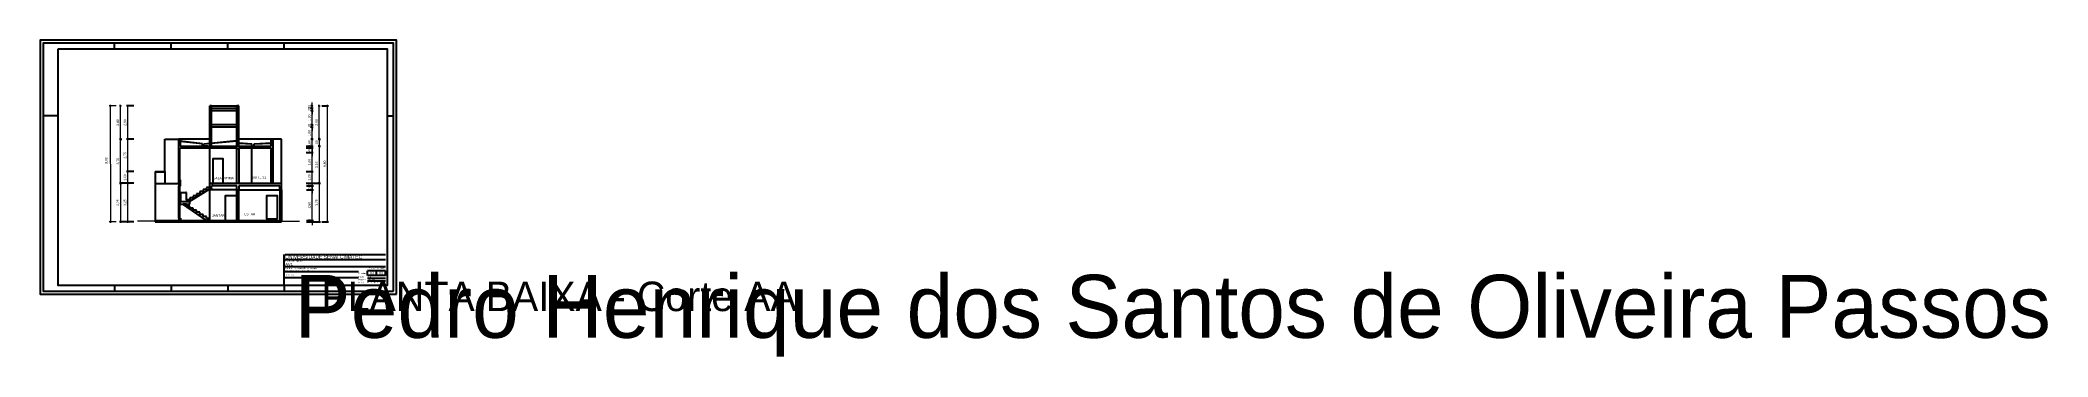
# Model space of a CAD drawing. Header units: metres. Extents: x -202116 to 907, y 13 to 978226.
# Drawn here: x -26.9 to 143.3, y 13.4 to 40.2 of the extents above; entities outside this region: 2.
import ezdxf
from ezdxf.enums import TextEntityAlignment as Align

# ---------------------------------------------------------------- set-up
doc = ezdxf.new("R2018")
doc.units = ezdxf.units.M
doc.header["$LTSCALE"] = 0.25
doc.linetypes.add('HIDDEN', pattern=[9.525, 6.35, -3.175])
doc.layers.add('0_MRG_AUX', color=7, linetype='Continuous', true_color=0xecbcd1, plot=False)
doc.layers.add('CAR_0', color=7, linetype='Continuous', true_color=0xff6b00, plot=False)
for name, color, linetype in [('ARQ_ALV CT', 5, 'Continuous'), ('ARQ_ALV VS', 2, 'Continuous'), ('ARQ_CONC CT', 6, 'Continuous'), ('ARQ_DIV', 3, 'Continuous'), ('ARQ_ESQ CT', 30, 'Continuous'), ('ARQ_ESQ VS', 2, 'Continuous'), ('ARQ_METAL CT', 2, 'Continuous'), ('ARQ_MOB 01', 1, 'Continuous'), ('ARQ_PROJ INF', 1, 'HIDDEN'), ('ARQ_SIMB 01', 1, 'Continuous'), ('ARQ_TXT 01', 1, 'Continuous'), ('CAR_LINHAS_CINZA', 8, 'Continuous'), ('CAR_LINHAS_DESTAQUE', 3, 'Continuous'), ('CAR_TEXTO_CINZA', 8, 'Continuous'), ('CAR_TEXTO_PRETO', 1, 'Continuous'), ('MRG_EXTERNA', 1, 'Continuous'), ('MRG_INTERNA', 2, 'Continuous')]:
    doc.layers.add(name, color=color, linetype=linetype)
doc.layers.add('ARQ_CINZA 02', color=251, linetype='Continuous', lineweight=9)
doc.layers.add('ARQ_COTA_AZUL', color=5, linetype='Continuous', lineweight=20, true_color=0x0000ff)
doc.styles.add('Annot_2.0mm', font='arial.ttf', dxfattribs={"height": 2})
doc.styles.add('Arial', font='arial.ttf')
doc.styles.add('cota', font='arial.ttf')
doc.styles.get("Standard").update_dxf_attribs({"font": 'arial.ttf'})
doc.dimstyles.new('Info 01 - annot', dxfattribs={"dimtxt": 2, "dimasz": 3, "dimexe": 1, "dimexo": 1, "dimgap": 1, "dimtad": 1, "dimzin": 4, "dimtxsty": 'cota', "dimblk": 'DOTSMALL', "dimcen": 2, "dimdle": 1, "dimclrd": 256, "dimclre": 256, "dimclrt": 1, "dimazin": 2, "dimtfac": 0.09, "dimtix": 1, "dimtmove": 2, "dimatfit": 2, "dimfxl": 5, "dimfxlon": 1, "dimtolj": 1, "dimtzin": 4, "dimlwd": -1, "dimarcsym": 1})

# ---------------------------------------------------------------- blocks, each defined once
blk = doc.blocks.new('FORMATO_A2mmD')
at = {"layer": '0_MRG_AUX'}
blk.add_lwpolyline([(5, -5), (5, 425), (-599, 425), (-599, -5)], close=True, dxfattribs=at)
at = {"layer": 'MRG_EXTERNA'}
blk.add_lwpolyline([(0, 0), (0, 420), (-594, 420), (-594, 0)], close=True, dxfattribs=at)
at = {"layer": 'MRG_INTERNA'}
for p, q in [((-473, 410), (-473, 420)), ((-377, 410), (-377, 420)), ((-377, 410), (-377, 420)), ((-281, 410), (-281, 420)), ((-185, 410), (-185, 420)), ((-185, 410), (-185, 420)), ((-569, 297), (-594, 297)), ((-10, 297), (0, 297)), ((-473, 10), (-473, 0)), ((-377, 10), (-377, 0)), ((-377, 10), (-377, 0)), ((-281, 10), (-281, 0)), ((-185, 10), (-185, 0)), ((-185, 10), (-185, 0))]:
    blk.add_line(p, q, dxfattribs=at)
blk.add_lwpolyline([(-569, 410), (-569, 10), (-10, 10), (-10, 410)], close=True, dxfattribs=at)
blk = doc.blocks.new('carimbo')
at = {"layer": 'CAR_0'}
for p, q in [((-0.175, 0), (-0.175, 0.0522)), ((0, 0), (0, 0.0522)), ((-0.175, 0), (0, 0))]:
    blk.add_line(p, q, dxfattribs=at)
at = {"layer": 'CAR_LINHAS_CINZA'}
for p, q in [((-0.1734, 0.0522), (-0.0033, 0.0522)), ((-0.1734, 0.0437), (-0.0033, 0.0437)), ((-0.0033, 0.031), (-0.1734, 0.031)), ((-0.0494, 0.0227), (-0.1734, 0.0227)), ((-0.0494, 0.0125), (-0.1734, 0.0125))]:
    blk.add_line(p, q, dxfattribs=at)
at = {"layer": 'CAR_LINHAS_DESTAQUE'}
for p, q in [((-0.0033, 0.0244), (-0.034, 0.0244)), ((-0.034, 0.0167), (-0.034, 0.0244)), ((-0.0033, 0.0167), (-0.034, 0.0167)), ((-0.0186, 0.0167), (-0.0186, 0.0244)), ((-0.0033, 0.0167), (-0.0033, 0.0244))]:
    blk.add_line(p, q, dxfattribs=at)
at = {"layer": 'CAR_TEXTO_CINZA'}
for p, q in [((-0.0033, 0.0117), (-0.034, 0.0117)), ((-0.0033, 0.0069), (-0.034, 0.0069))]:
    blk.add_line(p, q, dxfattribs=at)
at = {"layer": 'CAR_TEXTO_CINZA', "style": 'Arial'}
for s, height, p in [('Disciplina:', 0.002, (-0.1734, 0.0275)), ('Docente(s):', 0.002, (-0.1734, 0.024)), ('Prancha: ', 0.0022, (-0.049, 0.0192)), ('Escala:', 0.0022, (-0.049, 0.0132)), ('Emissão:', 0.0022, (-0.049, 0.0082)), ('Revisão: ', 0.0022, (-0.049, 0.0036)), ('Ano/Semestre:', 0.002, (-0.0317, 0.028)), ('Data:', 0.0022, (-0.027, 0.0036))]:
    blk.add_text(s, height=height, dxfattribs=at).set_placement(p)
blk.add_text('Discente(s):', height=0.002, dxfattribs=at).set_placement((-0.173, 0.0176), align=Align.MIDDLE_LEFT)
at = {"layer": 'CAR_TEXTO_CINZA', "style": 'Arial', "flags": 8}
blk.add_attdef('FASE', (-0.1734, 0.04), '', height=0.002, dxfattribs=at)
blk.add_attdef('A/S', text='', height=0.002, dxfattribs=at).set_placement((-0.0033, 0.0278), align=Align.RIGHT)
at = {"layer": 'CAR_TEXTO_PRETO', "lineweight": 30, "flags": 104}
blk.add_attdef('TITULO_01', text='', height=0.003, dxfattribs=at).set_placement((-0.1122, 0.0062), align=Align.MIDDLE_CENTER)
at = {"layer": 'CAR_TEXTO_PRETO', "linetype": 'Continuous', "style": 'Arial', "flags": 8}
for tag, p, height in [('NOME', (-0.1734, 0.033), 0.005), ('IES-CURSO', (-0.1734, 0.045), 0.006)]:
    blk.add_attdef(tag, p, '', height=height, dxfattribs=at)
at = {"layer": 'CAR_TEXTO_PRETO', "style": 'Arial', "flags": 8}
for tag, p in [('DOCENTE', (-0.1579, 0.024)), ('DISCIPLINA', (-0.1578, 0.0275)), ('REVN', (-0.0356, 0.0038)), ('DATAEMISSÃO', (-0.0334, 0.0082))]:
    blk.add_attdef(tag, p, '', height=0.002, dxfattribs=at)
at = {"layer": 'CAR_TEXTO_PRETO', "lineweight": 30, "flags": 104}
blk.add_attdef('DISCENTE', text='', height=0.002, dxfattribs=at).set_placement((-0.1576, 0.0176), align=Align.MIDDLE_LEFT)
at = {"layer": 'CAR_TEXTO_PRETO', "style": 'Arial'}
blk.add_attdef('ESCALA', (-0.0335, 0.0129), '', height=0.002, dxfattribs=at)
at = {"layer": 'CAR_TEXTO_PRETO', "style": 'Arial', "flags": 8}
for tag, p in [('NUM', (-0.0263, 0.0205)), ('TOT', (-0.011, 0.0205))]:
    blk.add_attdef(tag, text='', height=0.0045, dxfattribs=at).set_placement(p, align=Align.MIDDLE_CENTER)
blk.add_attdef('REVDATA', text='', height=0.002, dxfattribs=at).set_placement((-0.0034, 0.0037), align=Align.RIGHT)
blk = doc.blocks.new('_DotSmall')
at = {"color": 0, "linetype": 'ByBlock', "const_width": 0.5}
blk.add_lwpolyline([(-0.0625, 0, 1), (0.0625, 0, 1)], format="xyb", close=True, dxfattribs=at)
blk = doc.blocks.new('*D87')
at = {"layer": 'ARQ_COTA_AZUL', "lineweight": -2, "transparency": 16777216}
for p, q in [((-4.31, 24.94), (-3.71, 24.94)), ((-4.31, 24.84), (-3.71, 24.84))]:
    blk.add_line(p, q, dxfattribs=at)
at = {"layer": 'ARQ_COTA_AZUL', "transparency": 16777216}
for p, q in [((-3.81, 24.94), (-3.81, 25.24)), ((-3.81, 24.84), (-3.81, 24.94)), ((-3.81, 24.84), (-3.81, 24.54))]:
    blk.add_line(p, q, dxfattribs=at)
at = {"layer": 'ARQ_COTA_AZUL', "transparency": 16777216, "xscale": 0.3, "yscale": 0.3, "zscale": 0.3}
for p, rotation in [((-3.81, 24.94), 270), ((-3.81, 24.84), 90)]:
    blk.add_blockref('_DotSmall', p, dxfattribs=dict(at, rotation=rotation))
at = {"layer": 'ARQ_COTA_AZUL', "color": 1, "transparency": 16777216, "insert": (-4.03, 24.89), "char_height": 0.2, "attachment_point": 5, "rotation": 90, "style": 'cota'}
blk.add_mtext('\\A1;,10', dxfattribs=at)
blk = doc.blocks.new('*D88')
at = {"layer": 'ARQ_COTA_AZUL', "lineweight": -2, "transparency": 16777216}
for p, q in [((-4.31, 27.54), (-3.71, 27.54)), ((-4.31, 24.94), (-3.71, 24.94))]:
    blk.add_line(p, q, dxfattribs=at)
at = {"layer": 'ARQ_COTA_AZUL', "transparency": 16777216}
blk.add_line((-3.81, 24.84), (-3.81, 27.64), dxfattribs=at)
at = {"layer": 'ARQ_COTA_AZUL', "transparency": 16777216, "xscale": 0.3, "yscale": 0.3, "zscale": 0.3}
for p, rotation in [((-3.81, 27.54), 90), ((-3.81, 24.94), 270)]:
    blk.add_blockref('_DotSmall', p, dxfattribs=dict(at, rotation=rotation))
at = {"layer": 'ARQ_COTA_AZUL', "color": 1, "transparency": 16777216, "insert": (-4.04, 26.24), "char_height": 0.2, "attachment_point": 5, "rotation": 90, "style": 'cota'}
blk.add_mtext('\\A1;2,60', dxfattribs=at)
blk = doc.blocks.new('*D90')
at = {"layer": 'ARQ_COTA_AZUL', "lineweight": -2, "transparency": 16777216}
for p, q in [((-4.32, 29.09), (-3.72, 29.09)), ((-4.32, 28.09), (-3.72, 28.09))]:
    blk.add_line(p, q, dxfattribs=at)
at = {"layer": 'ARQ_COTA_AZUL', "transparency": 16777216}
blk.add_line((-3.82, 27.99), (-3.82, 29.19), dxfattribs=at)
at = {"layer": 'ARQ_COTA_AZUL', "transparency": 16777216, "xscale": 0.3, "yscale": 0.3, "zscale": 0.3}
for p, rotation in [((-3.82, 29.09), 90), ((-3.82, 28.09), 270)]:
    blk.add_blockref('_DotSmall', p, dxfattribs=dict(at, rotation=rotation))
at = {"layer": 'ARQ_COTA_AZUL', "color": 1, "transparency": 16777216, "insert": (-4.04, 28.59), "char_height": 0.2, "attachment_point": 5, "rotation": 90, "style": 'cota'}
blk.add_mtext('\\A1;1,00', dxfattribs=at)
blk = doc.blocks.new('*D97')
at = {"layer": 'ARQ_COTA_AZUL', "lineweight": -2, "transparency": 16777216}
for p, q in [((-4.31, 27.89), (-3.71, 27.89)), ((-4.31, 27.54), (-3.71, 27.54))]:
    blk.add_line(p, q, dxfattribs=at)
at = {"layer": 'ARQ_COTA_AZUL', "transparency": 16777216}
for p, q in [((-3.81, 27.89), (-3.81, 28.19)), ((-3.81, 27.54), (-3.81, 27.89)), ((-3.81, 27.54), (-3.81, 27.24))]:
    blk.add_line(p, q, dxfattribs=at)
at = {"layer": 'ARQ_COTA_AZUL', "transparency": 16777216, "xscale": 0.3, "yscale": 0.3, "zscale": 0.3}
for p, rotation in [((-3.81, 27.89), 270), ((-3.81, 27.54), 90)]:
    blk.add_blockref('_DotSmall', p, dxfattribs=dict(at, rotation=rotation))
at = {"layer": 'ARQ_COTA_AZUL', "color": 1, "transparency": 16777216, "insert": (-4.04, 27.71), "char_height": 0.2, "attachment_point": 5, "rotation": 90, "style": 'cota'}
blk.add_mtext('\\A1;,35', dxfattribs=at)
blk = doc.blocks.new('*D98')
at = {"layer": 'ARQ_COTA_AZUL', "lineweight": -2, "transparency": 16777216}
for p, q in [((-4.31, 28.09), (-3.71, 28.09)), ((-4.31, 27.89), (-3.71, 27.89))]:
    blk.add_line(p, q, dxfattribs=at)
at = {"layer": 'ARQ_COTA_AZUL', "transparency": 16777216}
for p, q in [((-3.81, 28.09), (-3.81, 28.39)), ((-3.81, 27.89), (-3.81, 28.09)), ((-3.81, 27.89), (-3.81, 27.59))]:
    blk.add_line(p, q, dxfattribs=at)
at = {"layer": 'ARQ_COTA_AZUL', "transparency": 16777216, "xscale": 0.3, "yscale": 0.3, "zscale": 0.3}
for p, rotation in [((-3.81, 28.09), 270), ((-3.81, 27.89), 90)]:
    blk.add_blockref('_DotSmall', p, dxfattribs=dict(at, rotation=rotation))
at = {"layer": 'ARQ_COTA_AZUL', "color": 1, "transparency": 16777216, "insert": (-4.04, 27.99), "char_height": 0.2, "attachment_point": 5, "rotation": 90, "style": 'cota'}
blk.add_mtext('\\A1;,20', dxfattribs=at)
blk = doc.blocks.new('*D100')
at = {"layer": 'ARQ_COTA_AZUL', "lineweight": -2, "transparency": 16777216}
for p, q in [((-4.32, 31.09), (-3.72, 31.09)), ((-4.32, 30.69), (-3.72, 30.69))]:
    blk.add_line(p, q, dxfattribs=at)
at = {"layer": 'ARQ_COTA_AZUL', "transparency": 16777216}
for p, q in [((-3.82, 31.09), (-3.82, 31.39)), ((-3.82, 30.69), (-3.82, 31.09)), ((-3.82, 30.69), (-3.82, 30.39))]:
    blk.add_line(p, q, dxfattribs=at)
at = {"layer": 'ARQ_COTA_AZUL', "transparency": 16777216, "xscale": 0.3, "yscale": 0.3, "zscale": 0.3}
for p, rotation in [((-3.82, 31.09), 270), ((-3.82, 30.69), 90)]:
    blk.add_blockref('_DotSmall', p, dxfattribs=dict(at, rotation=rotation))
at = {"layer": 'ARQ_COTA_AZUL', "color": 1, "transparency": 16777216, "insert": (-4.04, 30.89), "char_height": 0.2, "attachment_point": 5, "rotation": 90, "style": 'cota'}
blk.add_mtext('\\A1;,40', dxfattribs=at)
blk = doc.blocks.new('*D101')
at = {"layer": 'ARQ_COTA_AZUL', "lineweight": -2, "transparency": 16777216}
for p, q in [((-4.32, 31.24), (-3.72, 31.24)), ((-4.32, 31.09), (-3.72, 31.09))]:
    blk.add_line(p, q, dxfattribs=at)
at = {"layer": 'ARQ_COTA_AZUL', "transparency": 16777216}
for p, q in [((-3.82, 31.24), (-3.82, 31.54)), ((-3.82, 31.09), (-3.82, 31.24)), ((-3.82, 31.09), (-3.82, 30.79))]:
    blk.add_line(p, q, dxfattribs=at)
at = {"layer": 'ARQ_COTA_AZUL', "transparency": 16777216, "xscale": 0.3, "yscale": 0.3, "zscale": 0.3}
for p, rotation in [((-3.82, 31.24), 270), ((-3.82, 31.09), 90)]:
    blk.add_blockref('_DotSmall', p, dxfattribs=dict(at, rotation=rotation))
at = {"layer": 'ARQ_COTA_AZUL', "color": 1, "transparency": 16777216, "insert": (-4.04, 31.16), "char_height": 0.2, "attachment_point": 5, "rotation": 90, "style": 'cota'}
blk.add_mtext('\\A1;,15', dxfattribs=at)
blk = doc.blocks.new('*D103')
at = {"layer": 'ARQ_COTA_AZUL', "lineweight": -2, "transparency": 16777216}
for p, q in [((-4.32, 30.69), (-3.72, 30.69)), ((-4.32, 29.09), (-3.72, 29.09))]:
    blk.add_line(p, q, dxfattribs=at)
at = {"layer": 'ARQ_COTA_AZUL', "transparency": 16777216}
blk.add_line((-3.82, 28.99), (-3.82, 30.79), dxfattribs=at)
at = {"layer": 'ARQ_COTA_AZUL', "transparency": 16777216, "xscale": 0.3, "yscale": 0.3, "zscale": 0.3}
for p, rotation in [((-3.82, 30.69), 90), ((-3.82, 29.09), 270)]:
    blk.add_blockref('_DotSmall', p, dxfattribs=dict(at, rotation=rotation))
at = {"layer": 'ARQ_COTA_AZUL', "color": 1, "transparency": 16777216, "insert": (-4.04, 29.89), "char_height": 0.2, "attachment_point": 5, "rotation": 90, "style": 'cota'}
blk.add_mtext('\\A1;1,60', dxfattribs=at)
blk = doc.blocks.new('*D104')
at = {"layer": 'ARQ_COTA_AZUL', "lineweight": -2, "transparency": 16777216}
for p, q in [((-3.7, 28.09), (-3.1, 28.09)), ((-3.7, 24.84), (-3.1, 24.84))]:
    blk.add_line(p, q, dxfattribs=at)
at = {"layer": 'ARQ_COTA_AZUL', "transparency": 16777216}
blk.add_line((-3.2, 24.74), (-3.2, 28.19), dxfattribs=at)
at = {"layer": 'ARQ_COTA_AZUL', "transparency": 16777216, "xscale": 0.3, "yscale": 0.3, "zscale": 0.3}
for p, rotation in [((-3.2, 28.09), 90), ((-3.2, 24.84), 270)]:
    blk.add_blockref('_DotSmall', p, dxfattribs=dict(at, rotation=rotation))
at = {"layer": 'ARQ_COTA_AZUL', "color": 1, "transparency": 16777216, "insert": (-3.42, 26.46), "char_height": 0.2, "attachment_point": 5, "rotation": 90, "style": 'cota'}
blk.add_mtext('\\A1;3,25', dxfattribs=at)
blk = doc.blocks.new('*D105')
at = {"layer": 'ARQ_COTA_AZUL', "lineweight": -2, "transparency": 16777216}
for p, q in [((-3.2, 31.24), (-3.31, 31.24)), ((-3.2, 28.09), (-3.31, 28.09))]:
    blk.add_line(p, q, dxfattribs=at)
at = {"layer": 'ARQ_COTA_AZUL', "transparency": 16777216}
blk.add_line((-3.21, 27.99), (-3.21, 31.34), dxfattribs=at)
at = {"layer": 'ARQ_COTA_AZUL', "transparency": 16777216, "xscale": 0.3, "yscale": 0.3, "zscale": 0.3}
for p, rotation in [((-3.21, 31.24), 90), ((-3.21, 28.09), 270)]:
    blk.add_blockref('_DotSmall', p, dxfattribs=dict(at, rotation=rotation))
at = {"layer": 'ARQ_COTA_AZUL', "color": 1, "transparency": 16777216, "insert": (-3.43, 29.66), "char_height": 0.2, "attachment_point": 5, "rotation": 90, "style": 'cota'}
blk.add_mtext('\\A1;3,15', dxfattribs=at)
blk = doc.blocks.new('*D106')
at = {"layer": 'ARQ_COTA_AZUL', "transparency": 16777216}
blk.add_line((-3.21, 31.14), (-3.21, 31.94), dxfattribs=at)
at = {"layer": 'ARQ_COTA_AZUL', "lineweight": -2, "transparency": 16777216}
for p, q in [((-3.21, 31.84), (-3.11, 31.84)), ((-3.21, 31.24), (-3.11, 31.24))]:
    blk.add_line(p, q, dxfattribs=at)
at = {"layer": 'ARQ_COTA_AZUL', "transparency": 16777216, "xscale": 0.3, "yscale": 0.3, "zscale": 0.3}
for p, rotation in [((-3.21, 31.84), 90), ((-3.21, 31.24), 270)]:
    blk.add_blockref('_DotSmall', p, dxfattribs=dict(at, rotation=rotation))
at = {"layer": 'ARQ_COTA_AZUL', "color": 1, "transparency": 16777216, "insert": (-3.43, 31.54), "char_height": 0.2, "attachment_point": 5, "rotation": 90, "style": 'cota'}
blk.add_mtext('\\A1;,60', dxfattribs=at)
blk = doc.blocks.new('*D107')
at = {"layer": 'ARQ_COTA_AZUL', "lineweight": -2, "transparency": 16777216}
for p, q in [((-3.21, 34.64), (-3.32, 34.64)), ((-3.21, 31.84), (-3.32, 31.84))]:
    blk.add_line(p, q, dxfattribs=at)
at = {"layer": 'ARQ_COTA_AZUL', "transparency": 16777216}
blk.add_line((-3.22, 31.74), (-3.22, 34.74), dxfattribs=at)
at = {"layer": 'ARQ_COTA_AZUL', "transparency": 16777216, "xscale": 0.3, "yscale": 0.3, "zscale": 0.3}
for p, rotation in [((-3.22, 34.64), 90), ((-3.22, 31.84), 270)]:
    blk.add_blockref('_DotSmall', p, dxfattribs=dict(at, rotation=rotation))
at = {"layer": 'ARQ_COTA_AZUL', "color": 1, "transparency": 16777216, "insert": (-3.44, 33.24), "char_height": 0.2, "attachment_point": 5, "rotation": 90, "style": 'cota'}
blk.add_mtext('\\A1;2,80', dxfattribs=at)
blk = doc.blocks.new('*D110')
at = {"layer": 'ARQ_COTA_AZUL', "transparency": 16777216}
blk.add_line((-3.82, 31.14), (-3.82, 31.94), dxfattribs=at)
at = {"layer": 'ARQ_COTA_AZUL', "lineweight": -2, "transparency": 16777216}
for p, q in [((-3.82, 31.84), (-3.72, 31.84)), ((-3.82, 31.24), (-3.72, 31.24))]:
    blk.add_line(p, q, dxfattribs=at)
at = {"layer": 'ARQ_COTA_AZUL', "transparency": 16777216, "xscale": 0.3, "yscale": 0.3, "zscale": 0.3}
for p, rotation in [((-3.82, 31.84), 90), ((-3.82, 31.24), 270)]:
    blk.add_blockref('_DotSmall', p, dxfattribs=dict(at, rotation=rotation))
at = {"layer": 'ARQ_COTA_AZUL', "color": 1, "transparency": 16777216, "insert": (-4.04, 31.54), "char_height": 0.2, "attachment_point": 5, "rotation": 90, "style": 'cota'}
blk.add_mtext('\\A1;,60', dxfattribs=at)
blk = doc.blocks.new('*D111')
at = {"layer": 'ARQ_COTA_AZUL', "lineweight": -2, "transparency": 16777216}
for p, q in [((-3.82, 32.84), (-3.92, 32.84)), ((-3.82, 31.84), (-3.92, 31.84))]:
    blk.add_line(p, q, dxfattribs=at)
at = {"layer": 'ARQ_COTA_AZUL', "transparency": 16777216}
blk.add_line((-3.82, 31.74), (-3.82, 32.94), dxfattribs=at)
at = {"layer": 'ARQ_COTA_AZUL', "transparency": 16777216, "xscale": 0.3, "yscale": 0.3, "zscale": 0.3}
for p, rotation in [((-3.82, 32.84), 90), ((-3.82, 31.84), 270)]:
    blk.add_blockref('_DotSmall', p, dxfattribs=dict(at, rotation=rotation))
at = {"layer": 'ARQ_COTA_AZUL', "color": 1, "transparency": 16777216, "insert": (-4.04, 32.34), "char_height": 0.2, "attachment_point": 5, "rotation": 90, "style": 'cota'}
blk.add_mtext('\\A1;1,00', dxfattribs=at)
blk = doc.blocks.new('*D112')
at = {"layer": 'ARQ_COTA_AZUL', "transparency": 16777216}
for p, q in [((-3.82, 33.04), (-3.82, 33.34)), ((-3.82, 32.84), (-3.82, 33.04)), ((-3.82, 32.84), (-3.82, 32.54))]:
    blk.add_line(p, q, dxfattribs=at)
at = {"layer": 'ARQ_COTA_AZUL', "lineweight": -2, "transparency": 16777216}
for p, q in [((-3.82, 33.04), (-3.72, 33.04)), ((-3.82, 32.84), (-3.72, 32.84))]:
    blk.add_line(p, q, dxfattribs=at)
at = {"layer": 'ARQ_COTA_AZUL', "transparency": 16777216, "xscale": 0.3, "yscale": 0.3, "zscale": 0.3}
for p, rotation in [((-3.82, 33.04), 270), ((-3.82, 32.84), 90)]:
    blk.add_blockref('_DotSmall', p, dxfattribs=dict(at, rotation=rotation))
at = {"layer": 'ARQ_COTA_AZUL', "color": 1, "transparency": 16777216, "insert": (-4.04, 32.94), "char_height": 0.2, "attachment_point": 5, "rotation": 90, "style": 'cota'}
blk.add_mtext('\\A1;,20', dxfattribs=at)
blk = doc.blocks.new('*D113')
at = {"layer": 'ARQ_COTA_AZUL', "lineweight": -2, "transparency": 16777216}
for p, q in [((-3.82, 34.24), (-3.92, 34.24)), ((-3.82, 33.04), (-3.92, 33.04))]:
    blk.add_line(p, q, dxfattribs=at)
at = {"layer": 'ARQ_COTA_AZUL', "transparency": 16777216}
blk.add_line((-3.82, 32.94), (-3.82, 34.34), dxfattribs=at)
at = {"layer": 'ARQ_COTA_AZUL', "transparency": 16777216, "xscale": 0.3, "yscale": 0.3, "zscale": 0.3}
for p, rotation in [((-3.82, 34.24), 90), ((-3.82, 33.04), 270)]:
    blk.add_blockref('_DotSmall', p, dxfattribs=dict(at, rotation=rotation))
at = {"layer": 'ARQ_COTA_AZUL', "color": 1, "transparency": 16777216, "insert": (-4.04, 33.64), "char_height": 0.2, "attachment_point": 5, "rotation": 90, "style": 'cota'}
blk.add_mtext('\\A1;1,20', dxfattribs=at)
blk = doc.blocks.new('*D114')
at = {"layer": 'ARQ_COTA_AZUL', "transparency": 16777216}
for p, q in [((-3.82, 34.44), (-3.82, 34.74)), ((-3.82, 34.24), (-3.82, 34.44)), ((-3.82, 34.24), (-3.82, 33.94))]:
    blk.add_line(p, q, dxfattribs=at)
at = {"layer": 'ARQ_COTA_AZUL', "lineweight": -2, "transparency": 16777216}
for p, q in [((-3.82, 34.44), (-3.72, 34.44)), ((-3.82, 34.24), (-3.72, 34.24))]:
    blk.add_line(p, q, dxfattribs=at)
at = {"layer": 'ARQ_COTA_AZUL', "transparency": 16777216, "xscale": 0.3, "yscale": 0.3, "zscale": 0.3}
for p, rotation in [((-3.82, 34.44), 270), ((-3.82, 34.24), 90)]:
    blk.add_blockref('_DotSmall', p, dxfattribs=dict(at, rotation=rotation))
at = {"layer": 'ARQ_COTA_AZUL', "color": 1, "transparency": 16777216, "insert": (-4.04, 34.34), "char_height": 0.2, "attachment_point": 5, "rotation": 90, "style": 'cota'}
blk.add_mtext('\\A1;,20', dxfattribs=at)
blk = doc.blocks.new('*D115')
at = {"layer": 'ARQ_COTA_AZUL', "lineweight": -2, "transparency": 16777216}
for p, q in [((-3.82, 34.64), (-3.92, 34.64)), ((-3.82, 34.44), (-3.92, 34.44))]:
    blk.add_line(p, q, dxfattribs=at)
at = {"layer": 'ARQ_COTA_AZUL', "transparency": 16777216}
for p, q in [((-3.82, 34.64), (-3.82, 34.94)), ((-3.82, 34.44), (-3.82, 34.64)), ((-3.82, 34.44), (-3.82, 34.14))]:
    blk.add_line(p, q, dxfattribs=at)
at = {"layer": 'ARQ_COTA_AZUL', "transparency": 16777216, "xscale": 0.3, "yscale": 0.3, "zscale": 0.3}
for p, rotation in [((-3.82, 34.64), 270), ((-3.82, 34.44), 90)]:
    blk.add_blockref('_DotSmall', p, dxfattribs=dict(at, rotation=rotation))
at = {"layer": 'ARQ_COTA_AZUL', "color": 1, "transparency": 16777216, "insert": (-4.04, 34.54), "char_height": 0.2, "attachment_point": 5, "rotation": 90, "style": 'cota'}
blk.add_mtext('\\A1;,20', dxfattribs=at)
blk = doc.blocks.new('*D116')
at = {"layer": 'ARQ_COTA_AZUL', "lineweight": -2, "transparency": 16777216}
for p, q in [((-3, 34.64), (-2.42, 34.64)), ((-3, 24.84), (-2.42, 24.84))]:
    blk.add_line(p, q, dxfattribs=at)
at = {"layer": 'ARQ_COTA_AZUL', "transparency": 16777216}
blk.add_line((-2.52, 24.74), (-2.52, 34.74), dxfattribs=at)
at = {"layer": 'ARQ_COTA_AZUL', "transparency": 16777216, "xscale": 0.3, "yscale": 0.3, "zscale": 0.3}
for p, rotation in [((-2.52, 34.64), 90), ((-2.52, 24.84), 270)]:
    blk.add_blockref('_DotSmall', p, dxfattribs=dict(at, rotation=rotation))
at = {"layer": 'ARQ_COTA_AZUL', "color": 1, "transparency": 16777216, "insert": (-2.74, 29.74), "char_height": 0.2, "attachment_point": 5, "rotation": 90, "style": 'cota'}
blk.add_mtext('\\A1;9,80', dxfattribs=at)
blk = doc.blocks.new('*D117')
at = {"layer": 'ARQ_COTA_AZUL', "lineweight": -2, "transparency": 16777216}
for p, q in [((-18.95, 28.09), (-19.55, 28.09)), ((-18.95, 24.84), (-19.55, 24.84))]:
    blk.add_line(p, q, dxfattribs=at)
at = {"layer": 'ARQ_COTA_AZUL', "transparency": 16777216}
blk.add_line((-19.45, 24.74), (-19.45, 28.19), dxfattribs=at)
at = {"layer": 'ARQ_COTA_AZUL', "transparency": 16777216, "xscale": 0.3, "yscale": 0.3, "zscale": 0.3}
for p, rotation in [((-19.45, 28.09), 90), ((-19.45, 24.84), 270)]:
    blk.add_blockref('_DotSmall', p, dxfattribs=dict(at, rotation=rotation))
at = {"layer": 'ARQ_COTA_AZUL', "color": 1, "transparency": 16777216, "insert": (-19.67, 26.46), "char_height": 0.2, "attachment_point": 5, "rotation": 90, "style": 'cota'}
blk.add_mtext('\\A1;3,25', dxfattribs=at)
blk = doc.blocks.new('*D118')
at = {"layer": 'ARQ_COTA_AZUL', "lineweight": -2, "transparency": 16777216}
for p, q in [((-19.55, 28.09), (-20.15, 28.09)), ((-19.55, 24.84), (-20.15, 24.84))]:
    blk.add_line(p, q, dxfattribs=at)
at = {"layer": 'ARQ_COTA_AZUL', "transparency": 16777216}
blk.add_line((-20.05, 24.74), (-20.05, 28.19), dxfattribs=at)
at = {"layer": 'ARQ_COTA_AZUL', "transparency": 16777216, "xscale": 0.3, "yscale": 0.3, "zscale": 0.3}
for p, rotation in [((-20.05, 28.09), 90), ((-20.05, 24.84), 270)]:
    blk.add_blockref('_DotSmall', p, dxfattribs=dict(at, rotation=rotation))
at = {"layer": 'ARQ_COTA_AZUL', "color": 1, "transparency": 16777216, "insert": (-20.27, 26.46), "char_height": 0.2, "attachment_point": 5, "rotation": 90, "style": 'cota'}
blk.add_mtext('\\A1;3,25', dxfattribs=at)
blk = doc.blocks.new('*D119')
at = {"layer": 'ARQ_COTA_AZUL', "lineweight": -2, "transparency": 16777216}
for p, q in [((-18.95, 29.09), (-19.55, 29.09)), ((-18.95, 28.09), (-19.55, 28.09))]:
    blk.add_line(p, q, dxfattribs=at)
at = {"layer": 'ARQ_COTA_AZUL', "transparency": 16777216}
blk.add_line((-19.45, 27.99), (-19.45, 29.19), dxfattribs=at)
at = {"layer": 'ARQ_COTA_AZUL', "transparency": 16777216, "xscale": 0.3, "yscale": 0.3, "zscale": 0.3}
for p, rotation in [((-19.45, 29.09), 90), ((-19.45, 28.09), 270)]:
    blk.add_blockref('_DotSmall', p, dxfattribs=dict(at, rotation=rotation))
at = {"layer": 'ARQ_COTA_AZUL', "color": 1, "transparency": 16777216, "insert": (-19.67, 28.59), "char_height": 0.2, "attachment_point": 5, "rotation": 90, "style": 'cota'}
blk.add_mtext('\\A1;1,00', dxfattribs=at)
blk = doc.blocks.new('*D121')
at = {"layer": 'ARQ_COTA_AZUL', "lineweight": -2, "transparency": 16777216}
for p, q in [((-18.95, 31.84), (-19.55, 31.84)), ((-18.95, 29.09), (-19.55, 29.09))]:
    blk.add_line(p, q, dxfattribs=at)
at = {"layer": 'ARQ_COTA_AZUL', "transparency": 16777216}
blk.add_line((-19.45, 28.99), (-19.45, 31.94), dxfattribs=at)
at = {"layer": 'ARQ_COTA_AZUL', "transparency": 16777216, "xscale": 0.3, "yscale": 0.3, "zscale": 0.3}
for p, rotation in [((-19.45, 31.84), 90), ((-19.45, 29.09), 270)]:
    blk.add_blockref('_DotSmall', p, dxfattribs=dict(at, rotation=rotation))
at = {"layer": 'ARQ_COTA_AZUL', "color": 1, "transparency": 16777216, "insert": (-19.67, 30.46), "char_height": 0.2, "attachment_point": 5, "rotation": 90, "style": 'cota'}
blk.add_mtext('\\A1;2,75', dxfattribs=at)
blk = doc.blocks.new('*D122')
at = {"layer": 'ARQ_COTA_AZUL', "lineweight": -2, "transparency": 16777216}
for p, q in [((-18.95, 34.64), (-19.55, 34.64)), ((-18.95, 31.84), (-19.55, 31.84))]:
    blk.add_line(p, q, dxfattribs=at)
at = {"layer": 'ARQ_COTA_AZUL', "transparency": 16777216}
blk.add_line((-19.45, 31.74), (-19.45, 34.74), dxfattribs=at)
at = {"layer": 'ARQ_COTA_AZUL', "transparency": 16777216, "xscale": 0.3, "yscale": 0.3, "zscale": 0.3}
for p, rotation in [((-19.45, 34.64), 90), ((-19.45, 31.84), 270)]:
    blk.add_blockref('_DotSmall', p, dxfattribs=dict(at, rotation=rotation))
at = {"layer": 'ARQ_COTA_AZUL', "color": 1, "transparency": 16777216, "insert": (-19.67, 33.24), "char_height": 0.2, "attachment_point": 5, "rotation": 90, "style": 'cota'}
blk.add_mtext('\\A1;2,80', dxfattribs=at)
blk = doc.blocks.new('*D123')
at = {"layer": 'ARQ_COTA_AZUL', "transparency": 16777216}
blk.add_line((-20.06, 27.99), (-20.06, 31.94), dxfattribs=at)
at = {"layer": 'ARQ_COTA_AZUL', "lineweight": -2, "transparency": 16777216}
for p, q in [((-20.06, 31.84), (-19.96, 31.84)), ((-20.06, 28.09), (-19.96, 28.09))]:
    blk.add_line(p, q, dxfattribs=at)
at = {"layer": 'ARQ_COTA_AZUL', "transparency": 16777216, "xscale": 0.3, "yscale": 0.3, "zscale": 0.3}
for p, rotation in [((-20.06, 31.84), 90), ((-20.06, 28.09), 270)]:
    blk.add_blockref('_DotSmall', p, dxfattribs=dict(at, rotation=rotation))
at = {"layer": 'ARQ_COTA_AZUL', "color": 1, "transparency": 16777216, "insert": (-20.28, 29.96), "char_height": 0.2, "attachment_point": 5, "rotation": 90, "style": 'cota'}
blk.add_mtext('\\A1;3,75', dxfattribs=at)
blk = doc.blocks.new('*D124')
at = {"layer": 'ARQ_COTA_AZUL', "lineweight": -2, "transparency": 16777216}
for p, q in [((-20.06, 34.64), (-20.16, 34.64)), ((-20.06, 31.84), (-20.16, 31.84))]:
    blk.add_line(p, q, dxfattribs=at)
at = {"layer": 'ARQ_COTA_AZUL', "transparency": 16777216}
blk.add_line((-20.06, 31.74), (-20.06, 34.74), dxfattribs=at)
at = {"layer": 'ARQ_COTA_AZUL', "transparency": 16777216, "xscale": 0.3, "yscale": 0.3, "zscale": 0.3}
for p, rotation in [((-20.06, 34.64), 90), ((-20.06, 31.84), 270)]:
    blk.add_blockref('_DotSmall', p, dxfattribs=dict(at, rotation=rotation))
at = {"layer": 'ARQ_COTA_AZUL', "color": 1, "transparency": 16777216, "insert": (-20.28, 33.24), "char_height": 0.2, "attachment_point": 5, "rotation": 90, "style": 'cota'}
blk.add_mtext('\\A1;2,80', dxfattribs=at)
blk = doc.blocks.new('PIA')
at = {"layer": 'ARQ_MOB 01'}
for p, q in [((-0.00035, 0.0002), (-0.00035, -0.0002)), ((-0.00005, 0.00025), (-0.0003, 0.00025)), ((0, 0.0002), (0, -0.0002)), ((-0.00005, -0.00025), (-0.0003, -0.00025))]:
    blk.add_line(p, q, dxfattribs=at)
blk.add_circle((-0.000175, 0), 0.0000461, dxfattribs=at)
for centre, start, end in [((-0.0003, 0.0002), 90, 180), ((-0.00005, 0.0002), 0, 90), ((-0.0003, -0.0002), 180, 270), ((-0.00005, -0.0002), 270, 0)]:
    blk.add_arc(centre, 0.00005, start, end, dxfattribs=at)

msp = doc.modelspace()

# ---------------------------------------------------------------- linework, layer by layer
msp.add_line((895.662, 31.43), (907.206, 31.43))
at = {"layer": 'ARQ_ALV CT'}
for p, q in [((-12.504, 31.838), (-12.504, 34.638)), ((-12.354, 34.638), (-12.504, 34.638)), ((-12.354, 31.838), (-12.354, 34.638)), ((-10.046, 34.638), (-10.196, 34.638)), ((-10.196, 31.838), (-10.196, 34.638)), ((-10.046, 31.838), (-10.046, 34.638)), ((-12.504, 31.238), (-12.504, 31.838)), ((-12.504, 28.088), (-12.504, 31.088)), ((-12.354, 31.238), (-12.354, 31.838)), ((-10.196, 31.238), (-10.196, 31.838)), ((-10.196, 28.088), (-10.196, 31.038)), ((-10.046, 31.238), (-10.046, 31.838)), ((-10.046, 31.038), (-10.046, 28.088)), ((-8.942, 28.088), (-8.942, 31.088)), ((-17.122, 28.088), (-15.121, 28.088)), ((-17.122, 28.088), (-17.092, 28.088)), ((-17.122, 28.088), (-17.122, 24.938)), ((-12.504, 24.938), (-12.504, 27.538)), ((-10.196, 24.938), (-10.196, 27.538)), ((-10.196, 24.938), (-10.196, 27.438)), ((-10.046, 24.938), (-10.046, 27.538)), ((-6.556, 27.538), (-6.556, 24.938)), ((-6.406, 27.538), (-6.406, 24.938))]:
    msp.add_line(p, q, dxfattribs=at)
at = {"layer": 'ARQ_ALV VS'}
for p, q in [((-16.298, 29.088), (-16.298, 31.838)), ((-16.298, 31.838), (-15.121, 31.838)), ((-12.504, 31.838), (-15.121, 31.838)), ((-6.406, 31.838), (-10.046, 31.838)), ((-6.406, 28.088), (-6.406, 31.838)), ((-16.298, 29.088), (-16.298, 28.088)), ((-14.276, 26.513), (-12.504, 27.62)), ((-12.784, 24.938), (-14.781, 26.338)), ((-10.196, 24.938), (-10.196, 27.038))]:
    msp.add_line(p, q, dxfattribs=at)
for points in [[(-12.204, 28.088), (-12.204, 30.188), (-11.404, 30.188), (-11.404, 28.088)], [(-10.196, 27.038), (-11.196, 27.038), (-11.196, 24.938)]]:
    msp.add_lwpolyline(points, dxfattribs=at)
msp.add_lwpolyline([(-6.747, 25.088), (-6.747, 27.038), (-7.697, 27.038), (-7.697, 25.088)], close=True, dxfattribs=at)
at = {"layer": 'ARQ_CINZA 02'}
for points in [[(-17.122, 24.888), (-17.622, 24.888), (-18.622, 24.888)], [(-6.406, 24.888), (-5.906, 24.888), (-4.906, 24.888)]]:
    msp.add_lwpolyline(points, dxfattribs=at)
at = {"layer": 'ARQ_CONC CT'}
for p, q in [((-12.354, 34.638), (-10.196, 34.638)), ((-10.196, 34.438), (-12.354, 34.438)), ((-10.196, 34.238), (-12.354, 34.238)), ((-10.196, 33.038), (-12.354, 33.038)), ((-10.196, 32.838), (-12.354, 32.838)), ((-15.121, 31.038), (-15.121, 31.838)), ((-15.121, 31.088), (-15.121, 31.038)), ((-15.121, 31.038), (-14.977, 31.038)), ((-15.005, 31.838), (-15.005, 31.238)), ((-15.005, 31.238), (-7.287, 31.238)), ((-14.977, 31.088), (-10.196, 31.088)), ((-14.977, 31.038), (-14.977, 31.088)), ((-12.654, 31.238), (-13.004, 31.238)), ((-10.196, 31.088), (-10.196, 31.038)), ((-10.196, 31.038), (-10.046, 31.038)), ((-10.046, 31.038), (-10.046, 31.088)), ((-10.046, 31.088), (-7.287, 31.088)), ((-8.942, 31.238), (-8.742, 31.238)), ((-7.287, 31.238), (-7.287, 31.838)), ((-7.287, 31.088), (-7.287, 30.688)), ((-7.287, 30.688), (-7.137, 30.688)), ((-7.137, 30.688), (-7.137, 31.838)), ((-15.121, 28.088), (-15.121, 28.388)), ((-15.121, 28.388), (-14.975, 28.388)), ((-15.121, 28.388), (-15.121, 27.838)), ((-14.974, 27.838), (-15.121, 27.838)), ((-14.974, 27.838), (-14.975, 28.388)), ((-10.196, 28.088), (-12.504, 28.088)), ((-12.504, 27.538), (-12.504, 28.088)), ((-12.354, 27.538), (-12.504, 27.538)), ((-12.354, 28.088), (-12.204, 28.088)), ((-12.354, 27.688), (-12.354, 27.888)), ((-10.196, 27.888), (-12.354, 27.888)), ((-12.354, 27.688), (-12.354, 27.538)), ((-10.177, 28.088), (-10.196, 28.088)), ((-10.196, 27.538), (-10.196, 27.888)), ((-10.046, 27.538), (-10.196, 27.538)), ((-6.406, 28.088), (-10.177, 28.088)), ((-6.556, 27.888), (-10.046, 27.888)), ((-10.046, 27.888), (-10.046, 27.538)), ((-7.287, 28.088), (-8.942, 28.088)), ((-6.556, 27.538), (-6.556, 27.888)), ((-6.556, 27.538), (-6.406, 27.538)), ((-6.406, 27.538), (-6.406, 28.088)), ((-17.122, 24.938), (-6.556, 24.938)), ((-17.122, 24.938), (-17.122, 24.838)), ((-17.122, 24.838), (-6.406, 24.838)), ((-15.121, 25.138), (-14.971, 25.138)), ((-15.121, 25.138), (-15.121, 24.938)), ((-14.971, 25.138), (-14.971, 24.938)), ((-6.556, 24.938), (-6.406, 24.938)), ((-6.406, 24.938), (-6.406, 24.838))]:
    msp.add_line(p, q, dxfattribs=at)
at = {"layer": 'ARQ_COTA_AZUL'}
for p, q in [((-20.439, 34.637), (-21.039, 34.637)), ((-20.939, 34.737), (-20.931, 24.737)), ((-20.431, 24.837), (-21.031, 24.837))]:
    msp.add_line(p, q, dxfattribs=at)
at = {"layer": 'ARQ_DIV'}
for p, q in [((-10.196, 27.538), (-12.354, 27.538)), ((-10.046, 27.538), (-6.556, 27.538))]:
    msp.add_line(p, q, dxfattribs=at)
at = {"layer": 'ARQ_ESQ CT'}
for p, q in [((-15.061, 28.388), (-15.061, 31.038)), ((-15.031, 28.388), (-15.031, 31.038)), ((-7.227, 28.088), (-7.227, 30.688)), ((-7.197, 28.088), (-7.197, 30.688)), ((-6.406, 28.088), (-6.406, 31.838)), ((-17.122, 29.088), (-16.298, 29.088)), ((-17.122, 29.088), (-17.122, 29.068)), ((-17.122, 29.068), (-16.298, 29.068)), ((-17.092, 28.088), (-17.092, 29.068)), ((-6.426, 28.088), (-6.426, 29.076)), ((-15.061, 25.138), (-15.061, 27.838)), ((-15.031, 25.138), (-15.031, 27.838)), ((-14.964, 26.513), (-14.964, 27.313)), ((-14.964, 27.313), (-14.521, 27.313)), ((-14.464, 27.313), (-14.521, 27.313)), ((-14.464, 26.688), (-14.464, 27.313)), ((-10.196, 24.938), (-10.196, 27.438)), ((-15.031, 26.513), (-15.031, 26.338)), ((-12.504, 24.938), (-12.784, 24.938))]:
    msp.add_line(p, q, dxfattribs=at)
msp.add_circle((-6.426, 29.086), 0.01, dxfattribs=at)
at = {"layer": 'ARQ_ESQ VS'}
for p, q in [((-15.121, 28.388), (-15.121, 31.038)), ((-7.287, 28.088), (-7.287, 31.088)), ((-7.137, 28.088), (-7.137, 30.688)), ((-15.121, 25.138), (-15.121, 27.838))]:
    msp.add_line(p, q, dxfattribs=at)
at = {"layer": 'ARQ_METAL CT'}
for p, q in [((-13.105, 31.429), (-15.007, 31.639)), ((-13.104, 31.439), (-15.005, 31.649)), ((-13.104, 31.238), (-13.104, 31.439)), ((-13.004, 31.439), (-10.196, 31.705)), ((-13.004, 31.238), (-13.004, 31.439)), ((-13.003, 31.429), (-10.195, 31.695)), ((-10.046, 31.51), (-8.942, 31.438)), ((-10.046, 31.5), (-8.943, 31.428)), ((-8.942, 31.238), (-8.942, 31.438)), ((-8.742, 31.438), (-7.287, 31.51)), ((-8.742, 31.428), (-7.286, 31.5)), ((-8.742, 31.238), (-8.742, 31.438)), ((-15.031, 26.338), (-14.184, 26.338)), ((-15.024, 26.513), (-14.964, 26.513)), ((-15.024, 26.513), (-14.964, 26.513)), ((-14.184, 26.513), (-14.744, 26.513)), ((-14.184, 26.338), (-14.184, 26.513))]:
    msp.add_line(p, q, dxfattribs=at)
msp.add_lwpolyline([(-14.744, 26.513), (-15.024, 26.513)], dxfattribs=at)
at = {"layer": 'ARQ_PROJ INF'}
msp.add_line((-14.464, 26.688), (-14.464, 26.513), dxfattribs=at)
for points in [[(-13.064, 27.388), (-13.344, 27.388), (-13.344, 27.213)], [(-12.784, 27.563), (-13.064, 27.563), (-13.064, 27.388)], [(-12.504, 27.738), (-12.784, 27.738), (-12.784, 27.563)], [(-14.464, 26.163), (-14.464, 26.338), (-14.744, 26.338)], [(-14.184, 26.688), (-14.464, 26.688)], [(-14.184, 25.988), (-14.184, 26.163), (-14.464, 26.163)], [(-13.904, 26.863), (-14.184, 26.863), (-14.184, 26.688)], [(-13.904, 25.813), (-13.904, 25.988), (-14.184, 25.988)], [(-13.624, 27.038), (-13.904, 27.038), (-13.904, 26.863)], [(-13.624, 25.638), (-13.624, 25.813), (-13.904, 25.813)], [(-13.344, 27.213), (-13.624, 27.213), (-13.624, 27.038)], [(-13.344, 25.463), (-13.344, 25.638), (-13.624, 25.638)], [(-13.064, 25.288), (-13.064, 25.463), (-13.344, 25.463)], [(-12.784, 25.113), (-12.784, 25.288), (-13.064, 25.288)], [(-12.504, 24.938), (-12.504, 25.113), (-12.784, 25.113)]]:
    msp.add_lwpolyline(points, dxfattribs=at)

# ---------------------------------------------------------------- block references
at = {"layer": 'ARQ_ALV CT'}
msp.add_blockref('PIA', (-202115.724, 978226.193), dxfattribs=at)
at = {"layer": 'ARQ_ALV CT', "xscale": 0.05, "yscale": 0.05, "zscale": 0.05}
msp.add_blockref('FORMATO_A2mmD', (3.068, 18.956), dxfattribs=at)
at = {"layer": 'ARQ_COTA_AZUL', "xscale": 0.3, "yscale": 0.3, "zscale": 0.3}
for p, rotation in [((-20.939, 34.637), 90.04731228944432), ((-20.931, 24.837), 270.0473122894443)]:
    msp.add_blockref('_DotSmall', p, dxfattribs=dict(at, rotation=rotation))
at = {"layer": 'ARQ_SIMB 01'}
ref = msp.add_blockref('carimbo', (2.568, 19.456), dxfattribs=dict(at, xscale=50, yscale=50, zscale=50))
ref.add_attrib('FASE', 'ESTUDO PRELIMINAR', (-6.1, 21.456), dxfattribs={"layer": 'CAR_TEXTO_CINZA', "height": 0.1, "style": 'Arial'})
ref.add_attrib('NOME', 'AV1', (-6.1, 21.106), dxfattribs={"layer": 'CAR_TEXTO_PRETO', "linetype": 'Continuous', "height": 0.25, "style": 'Arial'})
ref.add_attrib('DISCIPLINA', 'Representação Da Construção', (-5.323, 20.831), dxfattribs={"layer": 'CAR_TEXTO_PRETO', "height": 0.1, "style": 'Arial'})
ref.add_attrib('DOCENTE', 'Fernando Ferraz Ribeiro', (-5.327, 20.656), dxfattribs={"layer": 'CAR_TEXTO_PRETO', "height": 0.1, "style": 'Arial'})
lines = msp.add_mtext('PLANTA BAIXA - Corte AA', dxfattribs={"layer": 'CAR_TEXTO_PRETO', "insert": (-3.041, 19.769), "char_height": 2.5, "attachment_point": 1})
ref.add_attrib('TITULO_01', '', (-3.041, 19.769), dxfattribs={"flags": 104}).embed_mtext(lines)
ref.add_attrib('ESCALA', '1:50', (0.894, 20.099), dxfattribs={"layer": 'CAR_TEXTO_PRETO', "height": 0.1, "style": 'Arial'})
ref.add_attrib('DATAEMISSÃO', 'SET 2026', (0.9, 19.864), dxfattribs={"layer": 'CAR_TEXTO_PRETO', "height": 0.1, "style": 'Arial'})
ref.add_attrib('NUM', '03', dxfattribs={"layer": 'CAR_TEXTO_PRETO', "height": 0.225, "style": 'Arial'}).set_placement((1.253, 20.483), align=Align.MIDDLE_CENTER)
ref.add_attrib('TOT', '03', dxfattribs={"layer": 'CAR_TEXTO_PRETO', "height": 0.225, "style": 'Arial'}).set_placement((2.02, 20.483), align=Align.MIDDLE_CENTER)
ref.add_attrib('REVN', '00', (0.786, 19.645), dxfattribs={"layer": 'CAR_TEXTO_PRETO', "height": 0.1, "style": 'Arial'})
ref.add_attrib('REVDATA', '27/09/2026', dxfattribs={"layer": 'CAR_TEXTO_PRETO', "height": 0.1, "style": 'Arial'}).set_placement((2.399, 19.639), align=Align.RIGHT)
ref.add_attrib('IES-CURSO', 'UNIVERSIDADE SENAI CIMATEC', (-6.1, 21.706), dxfattribs={"layer": 'CAR_TEXTO_PRETO', "linetype": 'Continuous', "height": 0.3, "style": 'Arial'})
ref.add_attrib('A/S', '2026.2', dxfattribs={"layer": 'CAR_TEXTO_CINZA', "height": 0.1, "style": 'Arial'}).set_placement((2.403, 20.844), align=Align.RIGHT)
lines = msp.add_mtext('Pedro Henrique dos Santos de Oliveira Passos', dxfattribs={"layer": 'CAR_TEXTO_PRETO', "insert": (-5.311, 20.337), "char_height": 5.32824, "attachment_point": 1})
ref.add_attrib('DISCENTE', '', (-5.311, 20.337), dxfattribs={"flags": 104}).embed_mtext(lines)

# ---------------------------------------------------------------- texts
at = {"layer": 'ARQ_COTA_AZUL', "color": 1, "insert": (-21.262, 30.013), "char_height": 0.2, "attachment_point": 5, "rotation": 90.04731, "style": 'cota'}
msp.add_mtext('\\A1;9,80', dxfattribs=at)
at = {"layer": 'ARQ_TXT 01', "char_height": 0.2, "attachment_point": 1, "style": 'Annot_2.0mm'}
for s, insert, width in [('SALA INTIMA', (-12.204, 28.632), 2.00865), ('SUITE 01', (-8.942, 28.694), 1.29543), ('ESTAR', (-9.575, 25.586), 1.66391), ('JANTAR', (-12.312, 25.461), 0.74772)]:
    msp.add_mtext(s, dxfattribs=dict(at, insert=insert, width=width))

# ---------------------------------------------------------------- dimensions: what is measured, and where the dimension line sits
at = {"layer": 'ARQ_COTA_AZUL'}
for base, p1, p2, picture, middle in [((-20.062, 34.638), (-19.961, 31.838), (-19.961, 34.638), '*D124', (-20.282, 33.238)), ((-19.447, 34.638), (-12.504, 31.838), (-12.504, 34.638), '*D122', (-19.667, 33.238)), ((-3.822, 34.638), (-3.722, 34.438), (-3.722, 34.638), '*D115', (-4.042, 34.538)), ((-3.822, 34.438), (-3.922, 34.238), (-3.922, 34.438), '*D114', (-4.042, 34.338)), ((-3.822, 34.238), (-3.722, 33.038), (-3.722, 34.238), '*D113', (-4.042, 33.638)), ((-3.217, 34.638), (-3.111, 31.838), (-3.111, 34.638), '*D107', (-3.437, 33.238)), ((-2.522, 34.638), (-3.104, 24.838), (-3.104, 34.638), '*D116', (-2.742, 29.738)), ((-3.822, 33.038), (-3.922, 32.838), (-3.922, 33.038), '*D112', (-4.042, 32.938)), ((-3.822, 32.838), (-3.72, 31.838), (-3.72, 32.838), '*D111', (-4.042, 32.338)), ((-20.061, 31.838), (-20.153, 28.088), (-20.153, 31.838), '*D123', (-20.281, 29.963)), ((-19.448, 31.838), (-16.298, 29.088), (-16.298, 31.838), '*D121', (-19.668, 30.463)), ((-3.82, 31.088), (-6.417, 30.688), (-6.417, 31.088), '*D100', (-4.04, 30.888)), ((-3.82, 30.688), (-5.686, 29.086), (-5.686, 30.688), '*D103', (-4.04, 29.887)), ((-3.82, 31.838), (-3.921, 31.238), (-3.921, 31.838), '*D110', (-4.04, 31.538)), ((-3.211, 31.838), (-3.311, 31.238), (-3.311, 31.838), '*D106', (-3.431, 31.538)), ((-3.211, 31.238), (-3.104, 28.088), (-3.104, 31.238), '*D105', (-3.432, 29.663)), ((-19.449, 29.088), (-17.122, 28.088), (-17.122, 29.088), '*D119', (-19.669, 28.588)), ((-3.82, 29.086), (-6.406, 28.088), (-6.406, 29.086), '*D90', (-4.04, 28.587)), ((-20.053, 28.088), (-17.122, 24.838), (-17.122, 28.088), '*D118', (-20.274, 26.463)), ((-19.449, 28.088), (-17.122, 24.838), (-17.122, 28.088), '*D117', (-19.669, 26.463)), ((-3.204, 28.088), (-6.406, 24.838), (-6.406, 28.088), '*D104', (-3.425, 26.463)), ((-3.815, 27.538), (-6.406, 24.938), (-6.406, 27.538), '*D88', (-4.035, 26.238)), ((-3.815, 28.088), (-5.856, 27.888), (-5.856, 28.088), '*D98', (-4.035, 27.988)), ((-3.815, 27.888), (-5.856, 27.538), (-5.856, 27.888), '*D97', (-4.035, 27.713)), ((-3.811, 24.938), (-6.406, 24.838), (-6.406, 24.938), '*D87', (-4.031, 24.888))]:
    dim = msp.add_linear_dim(base=base, p1=p1, p2=p2, angle=90, dimstyle='Info 01 - annot', dxfattribs=at)
    dim.commit()
    dim.dimension.update_dxf_attribs({"geometry": picture, "text_midpoint": middle})
dim = msp.add_aligned_dim(p1=(-6.567, 31.088), p2=(-6.567, 31.238), distance=-2.747, dimstyle='Info 01 - annot', dxfattribs=at)
dim.commit()
dim.dimension.update_dxf_attribs({"geometry": '*D101', "text_midpoint": (-4.04, 31.163)})

doc.saveas('drawing.dxf')
